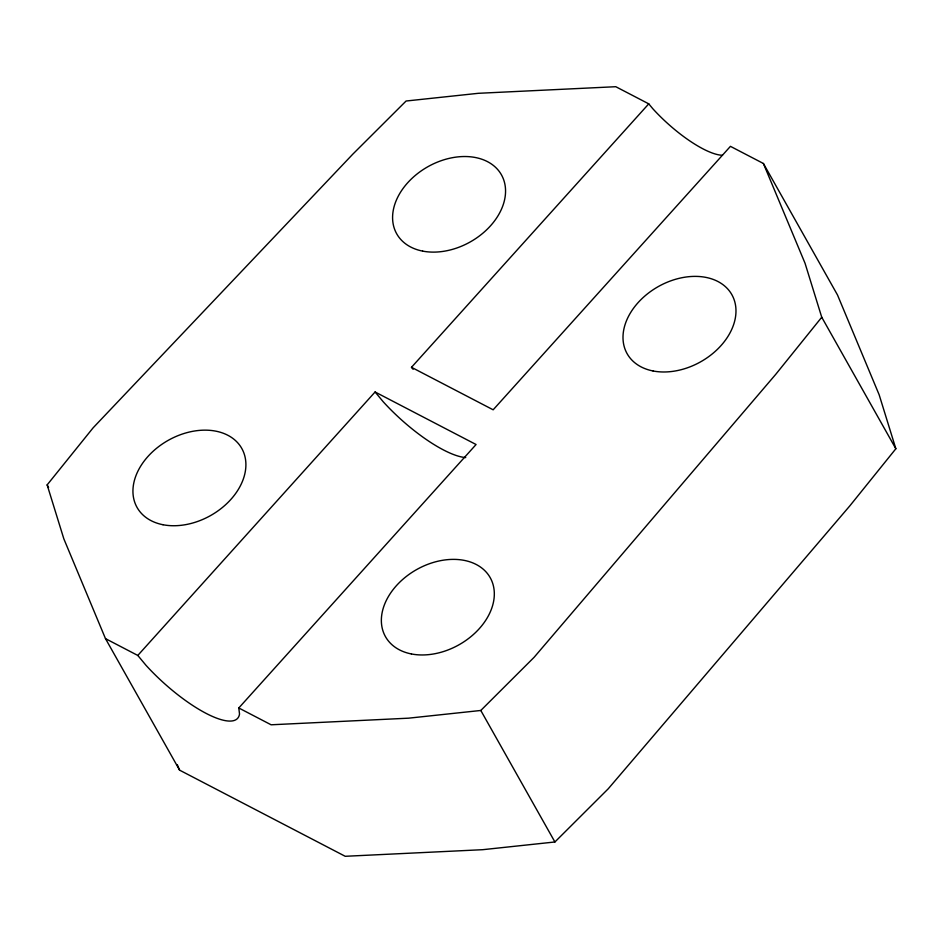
<?xml version="1.0" encoding="UTF-8"?>
<svg xmlns="http://www.w3.org/2000/svg" width="943" height="943" viewBox="0 0 943 943"><rect width="100%" height="100%" fill="white"/><g stroke="black" fill="none" stroke-linecap="round" stroke-linejoin="round"><path stroke-width="1.41" d="M648.76 103.848L411.478 367.31L493.154 409.804L730.436 146.342L763.406 163.493L837.514 295.006L879.159 394.787L895.85 448.75L849.891 505.79L608.247 788.784L554.908 841.981L482.675 849.69L345.209 856.291L179.594 770.148L105.486 638.635L63.841 538.854L47.15 484.891L93.109 427.839L352.753 154.216L406.091 101.019L478.325 93.31L615.791 86.709L648.76 103.848L652.862 108.787A65.338 19.284 42 0 0 722.503 155.265M763.406 163.493L805.051 263.274L821.742 317.237L775.794 374.277L534.139 657.271L480.8 710.468L408.567 718.177L271.101 724.79L238.791 707.981L476.074 444.518L375.09 391.982L137.796 655.444L105.486 638.635M411.478 367.31L413.117 369.291M375.09 391.982L383.282 401.836A78.399 23.139 42 0 0 465.736 457.567M137.796 655.444L145.988 665.298A78.399 23.139 42 0 0 206.152 713.403A78.399 23.139 42 0 0 239.522 713.957L238.791 707.981M821.742 317.237L895.85 448.75M480.8 710.468L554.908 841.981M47.15 484.891L48.588 487.437M177.343 764.749L179.594 770.148M422.653 251.109A60.104 43.166 -29.4 0 0 505.519 189.378A60.104 43.166 -29.4 0 0 419.022 172.475A60.104 43.166 -29.4 0 0 422.653 251.109M653.075 370.976A60.104 43.166 -29.4 0 0 735.941 309.233A60.104 43.166 -29.4 0 0 649.444 292.33A60.104 43.166 -29.4 0 0 653.075 370.976M411.431 653.959A60.104 43.166 -29.4 0 0 494.285 592.228A60.104 43.166 -29.4 0 0 407.789 575.324A60.104 43.166 -29.4 0 0 411.431 653.959M163.009 524.732A60.104 43.166 -29.4 0 0 245.864 463.001A60.104 43.166 -29.4 0 0 159.367 446.098A60.104 43.166 -29.4 0 0 163.009 524.732"/></g></svg>
